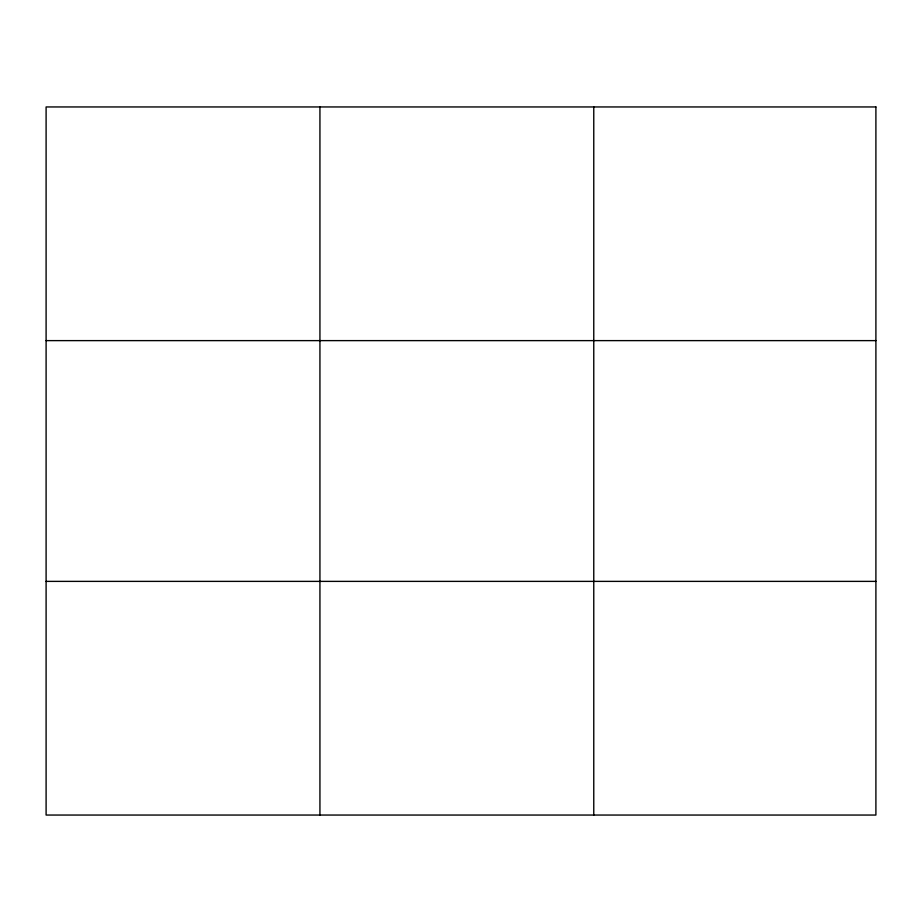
<?xml version="1.0" encoding="UTF-8"?>
<svg xmlns="http://www.w3.org/2000/svg" width="922" height="922" viewBox="0 0 922 922"><rect width="100%" height="100%" fill="white"/><g stroke="black" fill="none" stroke-linecap="round" stroke-linejoin="round"><path stroke-width="1.38" d="M319.934 106.952L319.934 815.048M593.768 106.952L593.768 815.048M46.1 340.621L875.9 340.621M46.1 581.379L875.9 581.379M875.9 106.952L875.9 815.048L46.1 815.048L46.1 106.952L875.9 106.952"/></g></svg>
